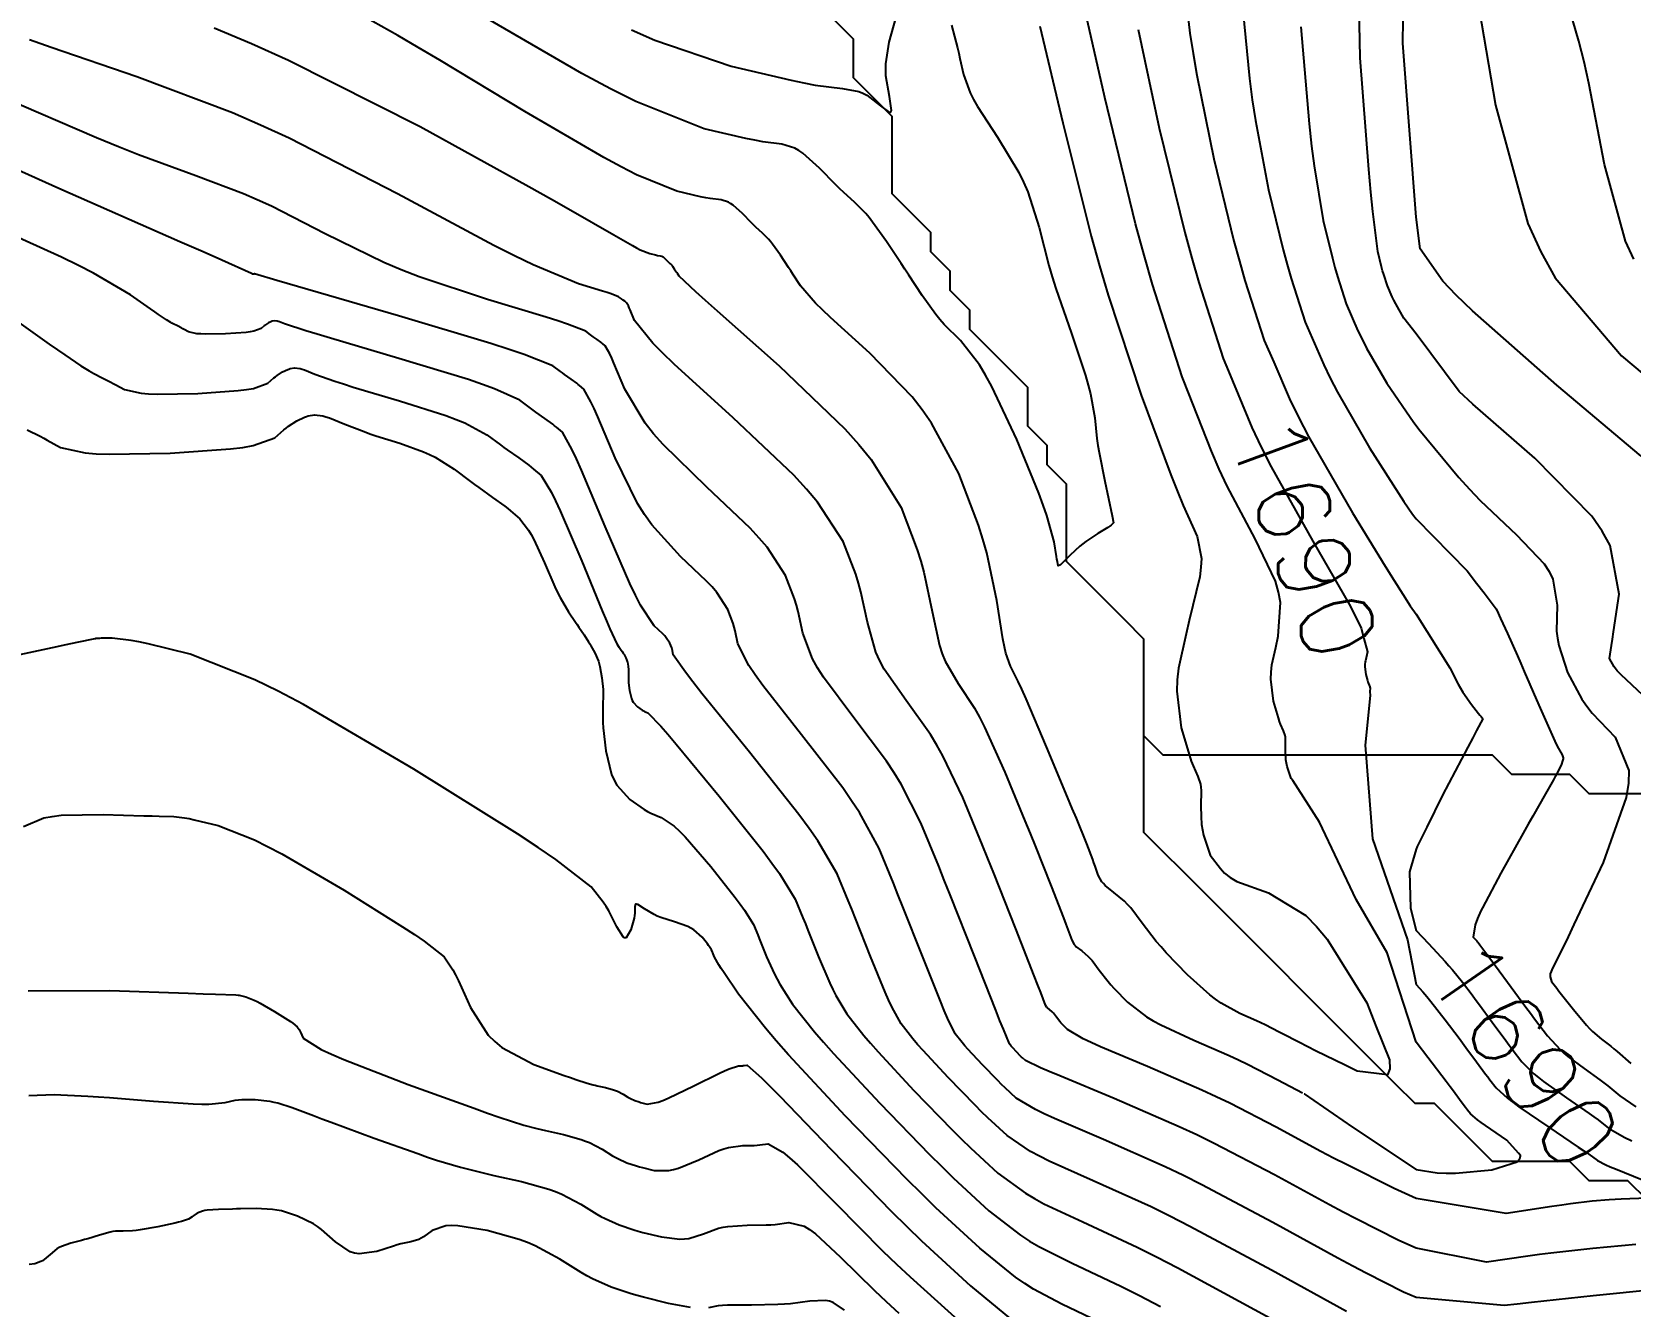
# Model space of a CAD drawing. Header units: metres. Extents: x 837475 to 838479, y 1189012 to 1191015.
# Drawn here: x 837928.5 to 838011, y 1190146.6 to 1190212.4 of the extents above; entities that cross this region are included whole.
import ezdxf

# ---------------------------------------------------------------- set-up
doc = ezdxf.new("R2010")
doc.units = ezdxf.units.M
doc.header["$LTSCALE"] = 0.3
for name, color, linetype in [('COTAS 10', 1, 'Continuous'), ('COTAS INT', 252, 'Continuous'), ('DRENAJE', 5, 'Continuous')]:
    doc.layers.add(name, color=color, linetype=linetype)
doc.styles.get("Standard").update_dxf_attribs({"font": 'simplex.shx'})

msp = doc.modelspace()

# ---------------------------------------------------------------- linework, layer by layer
at = {"layer": 'COTAS 10'}
for points in [[(838011.617, 1190190.537), (838007.276, 1190194.201), (838002.92, 1190198.044), (838002.075, 1190198.86), (838001.387, 1190199.57), (838000.205, 1190201.24), (838000, 1190202.89), (837999.317, 1190211.863), (837999.459, 1190221.528)], [(838011.951, 1190152.213), (838010.594, 1190152.159), (838010.273, 1190152.143), (838009.975, 1190152.125), (838009.094, 1190152.055), (838007.971, 1190151.912), (838007.521, 1190151.849), (838007.01, 1190151.775), (838004.662, 1190151.423), (838000, 1190152.184), (837998.868, 1190152.71), (837996.403, 1190153.939), (837995.738, 1190154.281), (837995.081, 1190154.624), (837992.775, 1190155.868), (837990.385, 1190157.108), (837989.675, 1190157.449), (837988.945, 1190157.788), (837986.136, 1190159.002), (837983.711, 1190160.028), (837983.222, 1190160.249), (837982.813, 1190160.443), (837981.998, 1190160.914), (837981.73, 1190161.192), (837981.667, 1190161.264), (837981.607, 1190161.333), (837981.43, 1190161.565), (837981.285, 1190161.757), (837981.246, 1190161.8), (837981.208, 1190161.84), (837981.074, 1190161.952), (837980.964, 1190162.038), (837980.941, 1190162.061), (837980.921, 1190162.085), (837980.875, 1190162.17), (837980.623, 1190162.829), (837980.473, 1190163.214), (837980.289, 1190163.687), (837979.334, 1190166.128), (837978.196, 1190169), (837977.897, 1190169.745), (837977.604, 1190170.469), (837976.601, 1190172.901), (837975.568, 1190175.063), (837975.255, 1190175.616), (837974.932, 1190176.15), (837973.668, 1190177.913), (837972.547, 1190179.527), (837972.314, 1190179.968), (837972.114, 1190180.405), (837971.67, 1190181.958), (837971.342, 1190183.53), (837971.215, 1190183.979), (837971.073, 1190184.435), (837970.43, 1190186.129), (837969.105, 1190188.165), (837968.532, 1190188.835), (837967.871, 1190189.551), (837964.74, 1190192.523), (837961.701, 1190195.286), (837961.098, 1190195.87), (837960.598, 1190196.376), (837959.652, 1190197.552), (837959.423, 1190198.096), (837959.375, 1190198.204), (837959.334, 1190198.293), (837959.239, 1190198.461), (837959.181, 1190198.51), (837959.163, 1190198.524), (837959.145, 1190198.539), (837959.069, 1190198.594), (837958.982, 1190198.656), (837958.93, 1190198.694), (837958.828, 1190198.771), (837958.445, 1190198.922), (837958.242, 1190198.989), (837957.997, 1190199.067), (837956.761, 1190199.437), (837954.409, 1190200.418), (837953.46, 1190200.88), (837952.382, 1190201.425), (837947.416, 1190204.082), (837941.817, 1190206.956), (837940.34, 1190207.637), (837938.896, 1190208.269), (837933.945, 1190210.138), (837929.526, 1190211.646), (837928.417, 1190212.05)], [(837985.645, 1190212.575), (837986.744, 1190207.478), (837988.061, 1190202.09), (837988.421, 1190200.763), (837988.778, 1190199.508), (837990.048, 1190195.574), (837990.319, 1190194.92), (837991.523, 1190192.021), (837992.008, 1190191.006), (837992.527, 1190189.978), (837994.68, 1190186.153), (837996.554, 1190182.896), (837996.897, 1190182.226), (837997.164, 1190181.656), (837997.308, 1190181.119), (837997.49, 1190180.437), (837997.385, 1190179.964), (837997.373, 1190179.912), (837997.359, 1190179.781), (837997.354, 1190179.655), (837997.404, 1190179.251), (837997.495, 1190178.947), (837997.515, 1190178.884), (837997.534, 1190178.83), (837997.587, 1190178.714), (837997.617, 1190178.629), (837997.622, 1190178.596), (837997.625, 1190178.558), (837997.622, 1190178.386), (837997.629, 1190178.18), (837997.381, 1190175.611), (837997.76, 1190170.774), (837999.561, 1190165.558), (838000, 1190163.247), (838000.35, 1190162.86), (838000.553, 1190162.62), (838000.759, 1190162.373), (838001.511, 1190161.415), (838002.223, 1190160.468), (838002.402, 1190160.228), (838002.574, 1190159.997), (838003.13, 1190159.244), (838003.591, 1190158.619), (838003.704, 1190158.469), (838003.809, 1190158.329), (838004.135, 1190157.906), (838004.724, 1190157.376), (838004.996, 1190157.168), (838005.315, 1190156.934), (838006.861, 1190155.867), (838008.374, 1190154.849), (838008.672, 1190154.646), (838008.918, 1190154.477), (838009.371, 1190154.151), (838009.797, 1190153.934), (838010.025, 1190153.834), (838010.301, 1190153.716), (838011.697, 1190153.147)], [(837928.291, 1190191.902), (837928.957, 1190191.568), (837929.143, 1190191.47), (837929.329, 1190191.37), (837930.006, 1190190.991), (837931.29, 1190190.705), (837931.858, 1190190.664), (837932.519, 1190190.64), (837935.674, 1190190.691), (837938.789, 1190190.909), (837939.424, 1190190.99), (837939.961, 1190191.08), (837941.078, 1190191.479), (837941.54, 1190191.891), (837941.664, 1190191.99), (837941.786, 1190192.081), (837942.211, 1190192.355), (837942.604, 1190192.543), (837942.705, 1190192.58), (837942.803, 1190192.612), (837943.132, 1190192.673), (837943.559, 1190192.612), (837943.719, 1190192.567), (837943.897, 1190192.509), (837944.693, 1190192.196), (837945.685, 1190191.805), (837945.987, 1190191.697), (837946.3, 1190191.59), (837947.531, 1190191.206), (837948.756, 1190190.768), (837949.066, 1190190.627), (837949.364, 1190190.477), (837950.332, 1190189.864), (837951.176, 1190189.233), (837951.395, 1190189.072), (837951.607, 1190188.916), (837952.322, 1190188.405), (837952.946, 1190187.948), (837953.102, 1190187.828), (837953.25, 1190187.71), (837953.723, 1190187.307), (837954.177, 1190186.722), (837954.313, 1190186.49), (837954.454, 1190186.228), (837954.998, 1190185.026), (837955.537, 1190183.787), (837955.674, 1190183.502), (837955.805, 1190183.24), (837956.237, 1190182.503), (837956.603, 1190181.969), (837956.693, 1190181.837), (837956.779, 1190181.711), (837957.047, 1190181.31), (837957.278, 1190180.948), (837957.339, 1190180.847), (837957.399, 1190180.745), (837957.606, 1190180.373), (837957.783, 1190179.948), (837957.824, 1190179.813), (837957.861, 1190179.67), (837957.968, 1190179.091), (837958.026, 1190178.49), (837958.033, 1190178.335), (837958.036, 1190178.183), (837958.012, 1190177.673), (837958.005, 1190177.018), (837958.019, 1190176.775), (837958.039, 1190176.505), (837958.169, 1190175.307), (837958.465, 1190174.087), (837958.59, 1190173.803), (837958.734, 1190173.542), (837959.411, 1190172.795), (837960.146, 1190172.292), (837960.326, 1190172.185), (837960.496, 1190172.093), (837961.028, 1190171.879), (837961.703, 1190171.416), (837961.964, 1190171.166), (837962.257, 1190170.864), (837963.581, 1190169.334), (837964.852, 1190167.736), (837965.112, 1190167.391), (837965.331, 1190167.088), (837965.789, 1190166.345), (837966.011, 1190165.804), (837966.082, 1190165.628), (837966.157, 1190165.441), (837966.46, 1190164.673), (837966.868, 1190163.787), (837967.008, 1190163.526), (837967.16, 1190163.258), (837967.81, 1190162.235), (837968.944, 1190160.8), (837969.401, 1190160.273), (837969.92, 1190159.689), (837972.314, 1190157.11), (837974.881, 1190154.467), (837975.509, 1190153.842), (837976.101, 1190153.264), (837977.944, 1190151.562), (837979.584, 1190150.297), (837980.048, 1190149.993), (837980.517, 1190149.71), (837982.248, 1190148.856), (837984.763, 1190147.668), (837985.726, 1190147.174), (837986.804, 1190146.608)], [(837962.545, 1190146.552), (837961.396, 1190146.774), (837960.113, 1190147.091), (837959.787, 1190147.181), (837959.474, 1190147.273), (837958.452, 1190147.615), (837957.472, 1190148.049), (837957.186, 1190148.198), (837956.894, 1190148.36), (837955.785, 1190149.052), (837954.512, 1190149.752), (837954.116, 1190149.92), (837953.7, 1190150.076), (837952.043, 1190150.545), (837950.524, 1190150.784), (837950.195, 1190150.795), (837949.907, 1190150.782), (837949.198, 1190150.538), (837948.758, 1190150.205), (837948.638, 1190150.137), (837948.52, 1190150.079), (837948.101, 1190149.954), (837947.581, 1190149.843), (837947.399, 1190149.793), (837947.2, 1190149.735), (837946.342, 1190149.456), (837945.429, 1190149.33), (837945.195, 1190149.367), (837944.969, 1190149.437), (837944.219, 1190149.95), (837943.493, 1190150.592), (837943.283, 1190150.742), (837943.068, 1190150.881), (837942.256, 1190151.286), (837941.417, 1190151.545), (837941.185, 1190151.593), (837940.953, 1190151.631), (837940.117, 1190151.679), (837939.311, 1190151.659), (837939.098, 1190151.653), (837938.889, 1190151.648), (837938.173, 1190151.627), (837937.586, 1190151.585), (837937.46, 1190151.566), (837937.348, 1190151.543), (837937.076, 1190151.432), (837936.901, 1190151.304), (837936.852, 1190151.271), (837936.802, 1190151.239), (837936.619, 1190151.13), (837936.263, 1190151.006), (837936.104, 1190150.964), (837935.919, 1190150.919), (837935.035, 1190150.728), (837934.119, 1190150.566), (837933.915, 1190150.539), (837933.731, 1190150.519), (837933.247, 1190150.511), (837932.848, 1190150.504), (837932.719, 1190150.485), (837932.582, 1190150.459), (837932.018, 1190150.302), (837931.417, 1190150.112), (837931.257, 1190150.065), (837931.099, 1190150.02), (837930.549, 1190149.876), (837930.059, 1190149.71), (837929.939, 1190149.651), (837929.825, 1190149.586), (837929.471, 1190149.303), (837929.16, 1190149.034), (837929.075, 1190148.978), (837928.989, 1190148.93), (837928.682, 1190148.824), (837928.402, 1190148.783)], [(837970.499, 1190146.415), (837969.906, 1190146.823), (837969.717, 1190146.886), (837969.517, 1190146.926), (837968.708, 1190146.891), (837967.71, 1190146.751), (837967.391, 1190146.726), (837967.055, 1190146.707), (837965.688, 1190146.689), (837964.444, 1190146.679), (837964.184, 1190146.666), (837963.962, 1190146.649), (837963.466, 1190146.548)]]:
    msp.add_lwpolyline(points, dxfattribs=at)
at = {"layer": 'COTAS INT'}
msp.add_line((837988.913, 1190171.93), (837988.913, 1190171.928), dxfattribs=at)
for points in [[(838011.68, 1190259.051), (838010.616, 1190254.569), (838009.505, 1190250.449), (838009.214, 1190249.354), (838008.929, 1190248.28), (838007.961, 1190244.569), (838006.837, 1190240.158), (838006.454, 1190238.642), (838006.041, 1190236.999), (838004.289, 1190230), (838002.784, 1190223.497), (838002.527, 1190222.166), (838002.338, 1190221.039), (838002.231, 1190218.666), (838002.726, 1190216.497), (838002.917, 1190215.498), (838003.131, 1190214.328), (838004.1, 1190208.666), (838005.779, 1190202.551), (838006.441, 1190201.096), (838007.189, 1190199.743), (838010.603, 1190195.717), (838014.019, 1190192.86)], [(838011.241, 1190200.708), (838010.813, 1190201.648), (838009.728, 1190205.598), (838008.925, 1190209.799), (838008.674, 1190210.897), (838008.411, 1190211.967), (838007.361, 1190215.598), (838006.834, 1190219.904), (838006.902, 1190221.4), (838007.062, 1190223.027), (838008.412, 1190230), (838010.274, 1190237.425), (838010.757, 1190239.337), (838011.226, 1190241.186)], [(838011.703, 1190178.182), (838010.594, 1190179.233), (838010.387, 1190179.455), (838010.223, 1190179.647), (838009.991, 1190180.09), (838010.097, 1190180.75), (838010.146, 1190181.078), (838010.203, 1190181.469), (838010.48, 1190183.408), (838010.016, 1190185.916), (838009.606, 1190186.666), (838009.074, 1190187.44), (838006.136, 1190190.435), (838002.934, 1190193.228), (838002.235, 1190193.874), (838000, 1190196.852), (837999.378, 1190197.656), (837998.95, 1190198.403), (837998.852, 1190198.59), (837998.764, 1190198.768), (837998.518, 1190199.341), (837998.329, 1190199.927), (837998.275, 1190200.114), (837998.222, 1190200.311), (837998.026, 1190201.114), (837997.766, 1190203.178), (837997.672, 1190204.171), (837997.569, 1190205.346), (837997.118, 1190211.114), (837996.976, 1190218.034)], [(837987.923, 1190215.887), (837988.319, 1190212.394), (837988.485, 1190211.331), (837988.675, 1190210.225), (837989.565, 1190205.887), (837990.601, 1190201.645), (837990.884, 1190200.601), (837991.165, 1190199.613), (837992.166, 1190196.516), (837992.651, 1190195.386), (837993.465, 1190193.49), (837993.934, 1190192.548), (837994.451, 1190191.559), (837996.714, 1190187.611), (837998.412, 1190184.847), (837998.865, 1190184.11), (837999.311, 1190183.404), (837999.692, 1190182.812), (838000, 1190182.376), (838001.75, 1190179.602), (838002.175, 1190178.758), (838002.295, 1190178.548), (838002.416, 1190178.347), (838002.864, 1190177.708), (838003.23, 1190177.247), (838003.3, 1190177.159), (838003.356, 1190177.088), (838003.446, 1190176.975), (838003.129, 1190176.368), (838002.929, 1190175.986), (838002.68, 1190175.511), (838001.374, 1190173.022), (838000.556, 1190171.369), (838000.059, 1190170.367), (838000, 1190170.233), (837999.658, 1190169.071), (837999.708, 1190167.185), (838000, 1190166.027), (838000.641, 1190165.355), (838001.5, 1190164.431), (838001.7, 1190164.207), (838001.883, 1190163.998), (838002.406, 1190163.358), (838002.89, 1190162.709), (838003.05, 1190162.495), (838003.22, 1190162.264), (838003.924, 1190161.305), (838004.632, 1190160.346), (838004.805, 1190160.116), (838004.966, 1190159.901), (838005.465, 1190159.253), (838006.081, 1190158.634), (838006.316, 1190158.436), (838006.58, 1190158.228), (838007.767, 1190157.383), (838008.935, 1190156.586), (838009.186, 1190156.407), (838009.407, 1190156.247), (838009.943, 1190155.82), (838010.175, 1190155.688), (838010.751, 1190155.357), (838011.143, 1190155.174)], [(837994.219, 1190157.602), (837994.22, 1190157.602), (837996.717, 1190155.883), (838000, 1190153.682), (838001.087, 1190153.518), (838001.559, 1190153.498), (838002.045, 1190153.498), (838003.913, 1190153.665), (838005.222, 1190154.082), (838005.355, 1190154.239), (838005.385, 1190154.387), (838005.39, 1190154.414), (838005.283, 1190154.535), (838004.691, 1190155.196), (838003.582, 1190155.953), (838003.36, 1190156.112), (838003.173, 1190156.249), (838002.804, 1190156.559), (838002.652, 1190156.756), (838002.603, 1190156.821), (838002.551, 1190156.891), (838002.335, 1190157.183), (838001.928, 1190157.73), (838001.755, 1190157.961), (838001.556, 1190158.227), (838000.617, 1190159.472), (838000, 1190160.274), (837998.509, 1190164.888), (837996.907, 1190167.644), (837995.011, 1190171.628), (837993.632, 1190173.779), (837993.55, 1190173.884), (837993.343, 1190174.508), (837993.306, 1190174.676), (837993.279, 1190174.842), (837993.258, 1190175.424), (837993.266, 1190175.913), (837993.258, 1190176.02), (837993.245, 1190176.115), (837993.16, 1190176.354), (837993.01, 1190176.684), (837992.957, 1190176.836), (837992.898, 1190177.015), (837992.64, 1190177.878), (837992.499, 1190179.023), (837992.514, 1190179.379), (837992.552, 1190179.751), (837992.555, 1190179.762), (837992.756, 1190180.661), (837992.885, 1190181.239), (837992.997, 1190182.982), (837992.896, 1190183.517), (837992.738, 1190184.074), (837991.69, 1190186.272), (837990.249, 1190188.98), (837989.843, 1190189.859), (837989.434, 1190190.793), (837988, 1190194.456), (837987.931, 1190194.633), (837986.39, 1190199.404), (837985.957, 1190200.925), (837985.521, 1190202.534), (837983.924, 1190209.069), (837982.615, 1190214.924)], [(837980.581, 1190212.746), (837981.764, 1190207.757), (837983.225, 1190201.904), (837983.658, 1190200.362), (837984.104, 1190198.854), (837985.814, 1190193.691), (837987.345, 1190189.566), (837987.678, 1190188.712), (837987.971, 1190187.983), (837988.7, 1190186.391), (837988.922, 1190185.252), (837988.896, 1190184.808), (837988.831, 1190184.308), (837988.28, 1190182.04), (837988.127, 1190181.358), (837987.732, 1190179.591), (837987.669, 1190178.976), (837987.644, 1190178.39), (837987.875, 1190176.504), (837988.3, 1190175.082), (837988.398, 1190174.788), (837988.486, 1190174.538), (837988.733, 1190173.994), (837988.872, 1190173.6), (837988.894, 1190173.444), (837988.907, 1190173.268), (837988.894, 1190172.462), (837988.913, 1190171.928), (837988.929, 1190171.503), (837988.974, 1190171.23), (837989.034, 1190170.953), (837989.375, 1190169.926), (837989.91, 1190169.237), (837989.911, 1190169.236), (837990.103, 1190168.988), (837990.406, 1190168.768), (837990.753, 1190168.565), (837992.375, 1190167.972), (837994.315, 1190166.809), (837994.863, 1190166.247), (837995.416, 1190165.579), (837997.452, 1190162.301), (837997.949, 1190161.059), (837998.633, 1190159.351), (837998.647, 1190158.891), (837998.525, 1190158.585), (837996.956, 1190158.77), (837996.301, 1190159.092), (837994.846, 1190159.806), (837994.384, 1190160.036), (837993.975, 1190160.242), (837993.066, 1190160.717), (837992.938, 1190160.784), (837992.205, 1190161.165), (837991.987, 1190161.269), (837991.763, 1190161.373), (837990.901, 1190161.746), (837989.937, 1190162.278), (837989.648, 1190162.483), (837989.35, 1190162.713), (837988.194, 1190163.75), (837987.096, 1190164.889), (837986.834, 1190165.183), (837986.59, 1190165.467), (837985.863, 1190166.418), (837985.269, 1190167.203), (837985.109, 1190167.383), (837984.952, 1190167.547), (837984.404, 1190168.005), (837983.954, 1190168.357), (837983.859, 1190168.454), (837983.777, 1190168.551), (837983.587, 1190168.9), (837983.432, 1190169.358), (837983.371, 1190169.524), (837983.304, 1190169.706), (837982.996, 1190170.506), (837982.462, 1190171.829), (837982.251, 1190172.342), (837982.013, 1190172.917), (837980.926, 1190175.523), (837979.87, 1190177.999), (837979.651, 1190178.492), (837979.465, 1190178.902), (837979.057, 1190179.689), (837978.827, 1190180.357), (837978.752, 1190180.692), (837978.673, 1190181.092), (837978.348, 1190183.078), (837977.832, 1190185.55), (837977.633, 1190186.256), (837977.41, 1190186.972), (837976.399, 1190189.637), (837974.982, 1190192.249), (837974.502, 1190192.932), (837973.985, 1190193.597), (837971.802, 1190195.854), (837969.774, 1190197.692), (837969.354, 1190198.093), (837968.997, 1190198.447), (837968.219, 1190199.338), (837967.831, 1190199.936), (837967.719, 1190200.106), (837967.606, 1190200.278), (837967.18, 1190200.917), (837966.77, 1190201.489), (837966.667, 1190201.619), (837966.569, 1190201.737), (837966.251, 1190202.061), (837965.917, 1190202.364), (837965.809, 1190202.469), (837965.694, 1190202.582), (837965.22, 1190203.068), (837964.734, 1190203.507), (837964.612, 1190203.591), (837964.495, 1190203.658), (837964.115, 1190203.769), (837963.555, 1190203.841), (837963.324, 1190203.885), (837963.061, 1190203.94), (837961.836, 1190204.224), (837959.758, 1190205.071), (837958.957, 1190205.48), (837958.057, 1190205.965), (837953.991, 1190208.346), (837949.594, 1190210.996), (837948.486, 1190211.65), (837947.426, 1190212.269), (837943.991, 1190214.215)], [(837976.014, 1190212.797), (837976.319, 1190211.636), (837976.389, 1190211.351), (837976.452, 1190211.083), (837976.627, 1190210.245), (837976.979, 1190209.302), (837977.154, 1190208.967), (837977.363, 1190208.6), (837978.398, 1190207.006), (837979.489, 1190205.195), (837979.733, 1190204.691), (837979.952, 1190204.185), (837980.535, 1190202.351), (837981.046, 1190200.39), (837981.22, 1190199.804), (837981.408, 1190199.2), (837982.205, 1190196.865), (837982.932, 1190194.705), (837983.075, 1190194.211), (837983.193, 1190193.762), (837983.412, 1190192.519), (837983.524, 1190191.44), (837983.575, 1190191.094), (837983.635, 1190190.728), (837983.924, 1190189.238), (837984.303, 1190187.459), (837984.381, 1190187.096), (837984.263, 1190186.976), (837984.184, 1190186.92), (837984.086, 1190186.854), (837983.566, 1190186.533), (837982.953, 1190186.129), (837982.797, 1190186.01), (837982.646, 1190185.888), (837982.148, 1190185.423), (837981.772, 1190185.044), (837981.698, 1190184.976), (837981.637, 1190184.925), (837981.527, 1190184.872), (837981.48, 1190185.092), (837981.46, 1190185.213), (837981.436, 1190185.36), (837981.322, 1190186.107), (837980.943, 1190187.474), (837980.751, 1190188.012), (837980.522, 1190188.62), (837979.383, 1190191.39), (837978.096, 1190194.136), (837977.774, 1190194.728), (837977.466, 1190195.246), (837976.478, 1190196.51), (837975.631, 1190197.344), (837975.412, 1190197.592), (837975.2, 1190197.848), (837974.493, 1190198.832), (837973.809, 1190199.887), (837973.612, 1190200.187), (837973.412, 1190200.491), (837972.66, 1190201.617), (837971.939, 1190202.626), (837971.757, 1190202.856), (837971.584, 1190203.063), (837971.023, 1190203.635), (837970.434, 1190204.169), (837970.243, 1190204.353), (837970.04, 1190204.554), (837969.204, 1190205.41), (837968.348, 1190206.183), (837968.132, 1190206.331), (837967.926, 1190206.451), (837967.255, 1190206.645), (837966.268, 1190206.773), (837965.861, 1190206.851), (837965.397, 1190206.948), (837963.238, 1190207.449), (837959.724, 1190208.85), (837958.404, 1190209.514), (837956.935, 1190210.297), (837950.38, 1190214.121)], [(837990.988, 1190214.296), (837991.402, 1190210.045), (837991.547, 1190208.944), (837991.705, 1190207.876), (837992.385, 1190204.296), (837993.142, 1190201.2), (837993.348, 1190200.438), (837993.553, 1190199.718), (837994.283, 1190197.458), (837995.231, 1190195.25), (837995.573, 1190194.562), (837995.951, 1190193.841), (837997.602, 1190190.959), (837999.372, 1190188.191), (837999.824, 1190187.541), (838000, 1190187.299), (838002.639, 1190184.61), (838003.124, 1190183.983), (838003.515, 1190183.476), (838004.139, 1190182.653), (838004.232, 1190182.434), (838004.288, 1190182.309), (838004.357, 1190182.156), (838004.716, 1190181.37), (838005.235, 1190180.215), (838005.406, 1190179.83), (838005.588, 1190179.415), (838006.341, 1190177.681), (838007.028, 1190176.118), (838007.168, 1190175.811), (838007.287, 1190175.559), (838007.537, 1190175.103), (838007.596, 1190174.961), (838007.594, 1190174.906), (838007.584, 1190174.845), (838007.485, 1190174.568), (838007.27, 1190174.145), (838007.188, 1190173.993), (838007.095, 1190173.824), (838006.678, 1190173.087), (838006.032, 1190171.948), (838005.795, 1190171.526), (838005.532, 1190171.059), (838004.376, 1190168.989), (838003.44, 1190167.206), (838003.354, 1190167.042), (838003.177, 1190166.651), (838003.046, 1190166.326), (838002.953, 1190165.688), (838003.131, 1190165.498), (838003.171, 1190165.454), (838003.207, 1190165.414), (838003.3, 1190165.301), (838003.558, 1190164.951), (838003.697, 1190164.761), (838003.865, 1190164.531), (838004.719, 1190163.366), (838005.673, 1190162.073), (838005.905, 1190161.763), (838006.124, 1190161.474), (838006.796, 1190160.601), (838007.438, 1190159.891), (838007.637, 1190159.704), (838007.845, 1190159.522), (838008.673, 1190158.9), (838009.496, 1190158.322), (838009.699, 1190158.17), (838009.7, 1190158.168), (838009.895, 1190158.016), (838010.514, 1190157.489), (838011.351, 1190156.922)], [(837959.485, 1190212.55), (837960.69, 1190212.018), (837964.64, 1190210.674), (837967.733, 1190209.955), (837968.399, 1190209.817), (837968.982, 1190209.706), (837970.396, 1190209.522), (837971.228, 1190209.379), (837971.443, 1190209.293), (837971.651, 1190209.186), (837972.348, 1190208.633), (837972.816, 1190208.289), (837972.881, 1190208.315), (837972.917, 1190208.393), (837972.81, 1190209.111), (837972.63, 1190210.186), (837972.62, 1190210.49), (837972.626, 1190210.797), (837972.791, 1190211.924), (837973.152, 1190213.215)], [(837994.053, 1190212.705), (837994.486, 1190207.695), (837994.61, 1190206.557), (837994.736, 1190205.527), (837995.205, 1190202.705), (837995.682, 1190200.756), (837995.812, 1190200.276), (837995.941, 1190199.822), (837996.4, 1190198.399), (837996.997, 1190197.009), (837997.213, 1190196.576), (837997.45, 1190196.122), (837998.49, 1190194.308), (837999.88, 1190192.272), (838000, 1190192.116)], [(837937.942, 1190212.664), (837939.866, 1190211.85), (837941.778, 1190210.996), (837948.578, 1190207.566), (837954.199, 1190204.459), (837955.367, 1190203.807), (837956.367, 1190203.246), (837958.578, 1190201.975), (837959.54, 1190201.411), (837959.753, 1190201.297), (837959.943, 1190201.2), (837960.435, 1190201), (837960.724, 1190200.932), (837960.787, 1190200.919), (837960.841, 1190200.909), (837960.974, 1190200.892), (837961.064, 1190200.866), (837961.091, 1190200.85), (837961.12, 1190200.83), (837961.235, 1190200.726), (837961.347, 1190200.611), (837961.375, 1190200.584), (837961.4, 1190200.559), (837961.479, 1190200.488), (837961.555, 1190200.411), (837961.578, 1190200.383), (837961.602, 1190200.352), (837961.699, 1190200.217), (837961.8, 1190200.066), (837961.827, 1190200.025), (837961.853, 1190199.985), (837961.945, 1190199.843), (837962.793, 1190199.047), (837963.297, 1190198.594), (837963.917, 1190198.04), (837967.125, 1190195.199), (837970.504, 1190191.948), (837971.231, 1190191.136), (837971.868, 1190190.362), (837973.415, 1190187.883), (837974.241, 1190185.703), (837974.424, 1190185.118), (837974.587, 1190184.54), (837975.009, 1190182.518), (837975.394, 1190180.748), (837975.533, 1190180.33), (837975.687, 1190179.942), (837976.362, 1190178.801), (837977.198, 1190177.526), (837977.453, 1190177.054), (837977.719, 1190176.531), (837978.764, 1190174.212), (837979.808, 1190171.693), (837980.074, 1190171.043), (837980.329, 1190170.415), (837981.165, 1190168.317), (837981.796, 1190166.696), (837981.922, 1190166.369), (837982.027, 1190166.093), (837982.231, 1190165.535), (837982.349, 1190165.318), (837982.4, 1190165.258), (837982.459, 1190165.197), (837982.739, 1190164.979), (837983.08, 1190164.694), (837983.178, 1190164.592), (837983.277, 1190164.48), (837983.646, 1190163.992), (837984.099, 1190163.4), (837984.25, 1190163.223), (837984.413, 1190163.041), (837985.096, 1190162.332), (837986.081, 1190161.578), (837986.435, 1190161.366), (837986.824, 1190161.153), (837988.519, 1190160.374), (837990.354, 1190159.581), (837990.831, 1190159.359), (837991.295, 1190159.137), (837992.856, 1190158.326), (837994.141, 1190157.643)], [(838011.342, 1190149.809), (838009.12, 1190149.613), (838006.968, 1190149.369), (838006.373, 1190149.294), (838005.779, 1190149.216), (838003.637, 1190148.91), (838000, 1190149.633), (837999.107, 1190150.028), (837996.915, 1190151.134), (837996.236, 1190151.49), (837995.525, 1190151.868), (837992.693, 1190153.41), (837989.575, 1190155.039), (837988.683, 1190155.472), (837987.778, 1190155.896), (837984.408, 1190157.362), (837981.606, 1190158.521), (837981.06, 1190158.752), (837980.614, 1190158.944), (837979.832, 1190159.312), (837979.682, 1190159.451), (837979.634, 1190159.498), (837979.583, 1190159.549), (837979.373, 1190159.764), (837979.178, 1190159.975), (837979.136, 1190160.022), (837979.099, 1190160.065), (837979.006, 1190160.182), (837978.693, 1190160.93), (837978.517, 1190161.37), (837978.301, 1190161.912), (837977.2, 1190164.712), (837975.952, 1190167.872), (837975.644, 1190168.641), (837975.353, 1190169.363), (837974.439, 1190171.59), (837973.416, 1190173.595), (837973.057, 1190174.178), (837972.665, 1190174.773), (837970.973, 1190177.024), (837969.407, 1190179.113), (837969.095, 1190179.605), (837968.834, 1190180.061), (837968.331, 1190181.397), (837968.097, 1190182.52), (837968.006, 1190182.841), (837967.905, 1190183.166), (837967.446, 1190184.376), (837966.5, 1190185.829), (837966.091, 1190186.307), (837965.619, 1190186.818), (837963.384, 1190188.94), (837961.122, 1190191.138), (837960.633, 1190191.698), (837960.204, 1190192.236), (837959.148, 1190194.004), (837958.587, 1190195.336), (837958.47, 1190195.6), (837958.368, 1190195.819), (837958.136, 1190196.23), (837957.995, 1190196.35), (837957.951, 1190196.385), (837957.905, 1190196.421), (837957.719, 1190196.556), (837957.507, 1190196.708), (837957.444, 1190196.754), (837957.379, 1190196.802), (837957.128, 1190196.989), (837956.192, 1190197.361), (837955.695, 1190197.525), (837955.095, 1190197.715), (837952.067, 1190198.622), (837948.527, 1190199.8), (837947.605, 1190200.161), (837946.707, 1190200.537), (837943.67, 1190202.021), (837940.899, 1190203.443), (837940.168, 1190203.78), (837939.453, 1190204.093), (837937.003, 1190205.018), (837934.042, 1190206.104), (837933.005, 1190206.519), (837931.873, 1190206.984), (837927.003, 1190209.072)], [(838012.405, 1190147.483), (838009.147, 1190147.171), (838005.964, 1190146.826), (838005.225, 1190146.74), (838004.547, 1190146.658), (838000, 1190147.08), (837999.346, 1190147.347), (837997.428, 1190148.33), (837996.733, 1190148.7), (837995.968, 1190149.112), (837992.612, 1190150.951), (837988.948, 1190152.895), (837987.988, 1190153.373), (837987.052, 1190153.824), (837983.868, 1190155.236), (837981.334, 1190156.318), (837980.807, 1190156.562), (837980.356, 1190156.782), (837979.36, 1190157.375), (837978.787, 1190157.904), (837978.603, 1190158.084), (837978.407, 1190158.278), (837977.609, 1190159.101), (837976.864, 1190159.903), (837976.702, 1190160.085), (837976.56, 1190160.249), (837976.207, 1190160.696), (837975.81, 1190161.512), (837975.64, 1190161.909), (837975.443, 1190162.381), (837974.515, 1190164.702), (837973.503, 1190167.264), (837973.253, 1190167.887), (837973.017, 1190168.473), (837972.276, 1190170.278), (837971.265, 1190172.127), (837970.859, 1190172.74), (837970.398, 1190173.397), (837968.278, 1190176.136), (837966.267, 1190178.698), (837965.875, 1190179.243), (837965.555, 1190179.718), (837964.992, 1190180.837), (837964.852, 1190181.51), (837964.797, 1190181.702), (837964.737, 1190181.897), (837964.462, 1190182.622), (837963.895, 1190183.492), (837963.65, 1190183.779), (837963.367, 1190184.086), (837962.027, 1190185.357), (837960.543, 1190186.99), (837960.168, 1190187.525), (837959.809, 1190188.096), (837958.645, 1190190.455), (837957.752, 1190192.576), (837957.564, 1190192.997), (837957.402, 1190193.345), (837957.033, 1190193.999), (837956.809, 1190194.19), (837956.739, 1190194.246), (837956.665, 1190194.302), (837956.37, 1190194.518), (837956.032, 1190194.76), (837955.932, 1190194.833), (837955.828, 1190194.91), (837955.429, 1190195.208), (837953.954, 1190195.795), (837953.171, 1190196.053), (837952.227, 1190196.352), (837947.467, 1190197.779), (837942.787, 1190199.144), (837941.175, 1190199.614), (837940.031, 1190199.948), (837940.026, 1190199.95), (837940.025, 1190199.951), (837940.017, 1190199.951), (837940.015, 1190199.949), (837940.012, 1190199.948), (837940.01, 1190199.946), (837940.007, 1190199.944), (837940, 1190199.941), (837939.996, 1190199.94), (837939.992, 1190199.94), (837939.971, 1190199.938), (837939.942, 1190199.938), (837939.934, 1190199.94), (837939.929, 1190199.943), (837939.928, 1190199.944), (837939.927, 1190199.944), (837939.922, 1190199.946), (837939.918, 1190199.949), (837939.917, 1190199.949), (837939.916, 1190199.95), (837939.911, 1190199.953), (837939.903, 1190199.958), (837939.9, 1190199.961), (837939.895, 1190199.964), (837939.875, 1190199.978), (837938.334, 1190200.661), (837937.371, 1190201.085), (837936.176, 1190201.611), (837929.922, 1190204.362), (837923.483, 1190207.253)], [(837996.411, 1190146.356), (837992.531, 1190148.493), (837988.32, 1190150.751), (837987.293, 1190151.274), (837986.325, 1190151.752), (837983.328, 1190153.109), (837981.062, 1190154.115), (837980.554, 1190154.373), (837980.099, 1190154.62), (837978.888, 1190155.437), (837977.892, 1190156.357), (837977.571, 1190156.67), (837977.232, 1190157.008), (837975.844, 1190158.437), (837974.549, 1190159.832), (837974.268, 1190160.147), (837974.021, 1190160.433), (837973.408, 1190161.209), (837972.927, 1190162.094), (837972.762, 1190162.448), (837972.585, 1190162.849), (837971.83, 1190164.692), (837971.054, 1190166.656), (837970.863, 1190167.134), (837970.682, 1190167.583), (837970.114, 1190168.967), (837969.114, 1190170.659), (837968.661, 1190171.302), (837968.132, 1190172.021), (837965.584, 1190175.248), (837963.127, 1190178.283), (837962.656, 1190178.881), (837962.275, 1190179.374), (837961.653, 1190180.277), (837961.606, 1190180.5), (837961.588, 1190180.564), (837961.568, 1190180.628), (837961.477, 1190180.868), (837961.29, 1190181.156), (837961.208, 1190181.251), (837961.115, 1190181.353), (837960.671, 1190181.774), (837959.963, 1190182.843), (837959.703, 1190183.353), (837959.415, 1190183.956), (837958.141, 1190186.907), (837956.916, 1190189.817), (837956.658, 1190190.393), (837956.436, 1190190.871), (837955.93, 1190191.769), (837955.623, 1190192.03), (837955.526, 1190192.106), (837955.425, 1190192.184), (837955.021, 1190192.48), (837954.557, 1190192.812), (837954.42, 1190192.913), (837954.278, 1190193.017), (837953.73, 1190193.427), (837952.424, 1190194.022), (837951.803, 1190194.244), (837951.07, 1190194.491), (837947.488, 1190195.588), (837943.958, 1190196.626), (837943.258, 1190196.835), (837942.678, 1190197.011), (837941.585, 1190197.364), (837941.316, 1190197.47), (837941.256, 1190197.489), (837941.202, 1190197.505), (837941.058, 1190197.525), (837940.947, 1190197.505), (837940.914, 1190197.494), (837940.879, 1190197.481), (837940.747, 1190197.418), (837940.603, 1190197.325), (837940.562, 1190197.294), (837940.52, 1190197.261), (837940.364, 1190197.122), (837939.987, 1190196.987), (837939.806, 1190196.957), (837939.591, 1190196.93), (837938.539, 1190196.856), (837937.473, 1190196.839), (837937.25, 1190196.847), (837937.058, 1190196.861), (837936.625, 1190196.957), (837936.396, 1190197.085), (837936.333, 1190197.119), (837936.27, 1190197.152), (837936.045, 1190197.265), (837935.823, 1190197.379), (837935.762, 1190197.412), (837935.702, 1190197.447), (837935.484, 1190197.579), (837935.068, 1190197.862), (837934.882, 1190197.991), (837934.665, 1190198.143), (837933.627, 1190198.877), (837931.708, 1190199.99), (837930.936, 1190200.381), (837930.059, 1190200.808), (837926.023, 1190202.648)], [(837927.38, 1190197.777), (837929.435, 1190196.323), (837929.864, 1190196.022), (837930.233, 1190195.765), (837931.057, 1190195.205), (837931.488, 1190194.944), (837931.608, 1190194.875), (837931.729, 1190194.809), (837932.168, 1190194.584), (837932.614, 1190194.36), (837932.738, 1190194.295), (837932.862, 1190194.228), (837933.316, 1190193.974), (837934.174, 1190193.783), (837934.554, 1190193.755), (837934.996, 1190193.739), (837937.107, 1190193.774), (837939.19, 1190193.92), (837939.615, 1190193.974), (837939.974, 1190194.034), (837940.721, 1190194.301), (837941.03, 1190194.576), (837941.113, 1190194.642), (837941.195, 1190194.703), (837941.479, 1190194.886), (837941.742, 1190195.012), (837941.809, 1190195.037), (837941.875, 1190195.058), (837942.095, 1190195.099), (837942.38, 1190195.058), (837942.487, 1190195.028), (837942.607, 1190194.989), (837943.139, 1190194.78), (837944.182, 1190194.408), (837944.623, 1190194.266), (837945.129, 1190194.108), (837947.51, 1190193.397), (837949.913, 1190192.63), (837950.435, 1190192.436), (837950.894, 1190192.25), (837952.031, 1190191.645), (837952.727, 1190191.125), (837952.907, 1190190.992), (837953.082, 1190190.864), (837953.671, 1190190.442), (837954.186, 1190190.066), (837954.314, 1190189.967), (837954.436, 1190189.87), (837954.827, 1190189.538), (837955.361, 1190188.665), (837955.574, 1190188.227), (837955.815, 1190187.705), (837956.921, 1190185.109), (837957.984, 1190182.538), (837958.198, 1190182.031), (837958.378, 1190181.612), (837958.737, 1190180.84), (837958.86, 1190180.661), (837958.89, 1190180.616), (837958.919, 1190180.574), (837959.009, 1190180.439), (837959.086, 1190180.318), (837959.107, 1190180.284), (837959.127, 1190180.25), (837959.197, 1190180.125), (837959.256, 1190179.983), (837959.27, 1190179.937), (837959.282, 1190179.889), (837959.318, 1190179.695), (837959.338, 1190179.493), (837959.34, 1190179.441), (837959.341, 1190179.39), (837959.333, 1190179.219), (837959.331, 1190178.999), (837959.335, 1190178.918), (837959.342, 1190178.827), (837959.386, 1190178.425), (837959.485, 1190178.016), (837959.527, 1190177.921), (837959.575, 1190177.833), (837959.803, 1190177.582), (837960.049, 1190177.414), (837960.109, 1190177.378), (837960.167, 1190177.347), (837960.345, 1190177.275), (837961.005, 1190176.591), (837961.365, 1190176.173), (837961.803, 1190175.657), (837964.025, 1190172.971), (837966.286, 1190170.13), (837966.747, 1190169.516), (837967.137, 1190168.978), (837967.951, 1190167.656), (837968.346, 1190166.694), (837968.472, 1190166.381), (837968.605, 1190166.049), (837969.145, 1190164.682), (837969.726, 1190163.318), (837969.885, 1190162.987), (837970.044, 1190162.676), (837970.609, 1190161.722), (837971.482, 1190160.616), (837971.835, 1190160.21), (837972.235, 1190159.76), (837974.079, 1190157.774), (837976.056, 1190155.737), (837976.54, 1190155.256), (837976.997, 1190154.811), (837978.416, 1190153.5), (837979.841, 1190152.459), (837980.301, 1190152.183), (837980.789, 1190151.913), (837982.788, 1190150.983), (837985.598, 1190149.68), (837986.598, 1190149.175), (837987.693, 1190148.607), (837992.449, 1190146.035)], [(838000, 1190192.115), (838000.136, 1190191.939), (838002.208, 1190189.434), (838002.76, 1190188.823), (838003.303, 1190188.249), (838005.187, 1190186.473), (838006.617, 1190184.978), (838006.874, 1190184.58), (838007.071, 1190184.189), (838007.279, 1190182.832), (838007.249, 1190181.502), (838007.296, 1190181.127), (838007.366, 1190180.749), (838007.819, 1190179.358), (838008.567, 1190177.99), (838008.823, 1190177.626), (838009.101, 1190177.268), (838010.284, 1190176.027), (838010.993, 1190174.303), (838010.971, 1190173.64), (838010.856, 1190172.896), (838009.654, 1190169.54), (838008.153, 1190166.348), (838007.848, 1190165.708), (838007.592, 1190165.174), (838007.07, 1190164.123), (838006.933, 1190163.792), (838006.919, 1190163.711), (838006.917, 1190163.635), (838006.998, 1190163.398), (838007.264, 1190163.049), (838007.377, 1190162.903), (838007.508, 1190162.735), (838008.127, 1190161.948), (838008.795, 1190161.148), (838008.957, 1190160.972), (838009.11, 1190160.816), (838009.579, 1190160.416), (838010.057, 1190160.058), (838010.215, 1190159.928), (838010.383, 1190159.785), (838011.086, 1190159.158)], [(837983.619, 1190145.827), (837981.709, 1190146.73), (837980.245, 1190147.507), (837979.795, 1190147.804), (837979.326, 1190148.135), (837977.472, 1190149.625), (837975.206, 1190151.717), (837974.478, 1190152.428), (837973.705, 1190153.196), (837970.549, 1190156.447), (837967.606, 1190159.617), (837966.967, 1190160.335), (837966.405, 1190160.984), (837965.011, 1190162.749), (837964.277, 1190163.841), (837964.131, 1190164.065), (837964.009, 1190164.256), (837963.775, 1190164.663), (837963.708, 1190164.833), (837963.691, 1190164.875), (837963.676, 1190164.914), (837963.626, 1190165.034), (837963.525, 1190165.199), (837963.476, 1190165.266), (837963.419, 1190165.342), (837963.137, 1190165.697), (837962.711, 1190166.07), (837962.563, 1190166.159), (837962.402, 1190166.241), (837961.711, 1190166.484), (837961, 1190166.71), (837960.827, 1190166.781), (837960.663, 1190166.857), (837960.156, 1190167.161), (837959.812, 1190167.377), (837959.751, 1190167.397), (837959.706, 1190167.4), (837959.666, 1190167.266), (837959.669, 1190166.931), (837959.651, 1190166.807), (837959.624, 1190166.67), (837959.459, 1190166.061), (837959.214, 1190165.663), (837959.138, 1190165.658), (837959.057, 1190165.699), (837958.735, 1190166.228), (837958.32, 1190167.048), (837958.182, 1190167.272), (837958.033, 1190167.496), (837957.408, 1190168.293), (837955.584, 1190169.707), (837954.679, 1190170.319), (837953.601, 1190171.026), (837948.262, 1190174.376), (837942.555, 1190177.702), (837941.244, 1190178.394), (837940.051, 1190178.988), (837936.714, 1190180.303), (837934.53, 1190180.839), (837934.063, 1190180.94), (837933.656, 1190181.02), (837932.681, 1190181.14), (837932.202, 1190181.129), (837932.108, 1190181.127), (837932.03, 1190181.125), (837931.885, 1190181.124), (837931.853, 1190181.123), (837931.846, 1190181.122), (837931.84, 1190181.121), (837931.824, 1190181.114), (837931.815, 1190181.108), (837931.812, 1190181.107), (837931.81, 1190181.106), (837931.803, 1190181.105), (837931.795, 1190181.106), (837931.792, 1190181.106), (837931.789, 1190181.107), (837931.776, 1190181.106), (837930.86, 1190180.912), (837930.287, 1190180.79), (837929.577, 1190180.638), (837925.858, 1190179.843)], [(837928.102, 1190171.406), (837929.157, 1190171.851), (837929.576, 1190171.929), (837930.05, 1190171.986), (837932.219, 1190172.029), (837934.317, 1190171.961), (837934.746, 1190171.949), (837935.109, 1190171.939), (837935.87, 1190171.929), (837936.42, 1190171.861), (837936.65, 1190171.816), (837936.914, 1190171.759), (837938.146, 1190171.457), (837940.029, 1190170.714), (837940.702, 1190170.379), (837941.441, 1190169.989), (837944.662, 1190168.112), (837947.675, 1190166.222), (837948.283, 1190165.823), (837948.794, 1190165.477), (837949.823, 1190164.68), (837950.269, 1190164.006), (837950.413, 1190163.739), (837950.564, 1190163.437), (837951.184, 1190162.055), (837952.096, 1190160.625), (837952.432, 1190160.293), (837952.804, 1190159.988), (837954.451, 1190159.117), (837956.019, 1190158.547), (837956.341, 1190158.433), (837956.616, 1190158.336), (837957.204, 1190158.144), (837957.515, 1190158.067), (837957.614, 1190158.044), (837957.719, 1190158.019), (837958.146, 1190157.923), (837958.57, 1190157.806), (837958.673, 1190157.769), (837958.769, 1190157.73), (837959.065, 1190157.572), (837959.311, 1190157.418), (837959.376, 1190157.382), (837959.439, 1190157.349), (837959.657, 1190157.253), (837959.883, 1190157.177), (837959.953, 1190157.157), (837960.025, 1190157.137), (837960.31, 1190157.067), (837960.863, 1190157.171), (837961.105, 1190157.26), (837961.385, 1190157.376), (837962.717, 1190158.016), (837964.032, 1190158.668), (837964.302, 1190158.792), (837964.531, 1190158.892), (837965.015, 1190159.048), (837965.216, 1190159.051), (837965.265, 1190159.054), (837965.312, 1190159.057), (837965.458, 1190159.078), (837966.204, 1190158.423), (837966.629, 1190158.001), (837967.148, 1190157.474), (837969.811, 1190154.702), (837972.91, 1190151.526), (837973.703, 1190150.744), (837974.469, 1190150.005), (837977, 1190147.688), (837979.069, 1190145.973)], [(837928.336, 1190162.924), (837932.554, 1190162.935), (837936.605, 1190162.797), (837937.385, 1190162.771), (837938.016, 1190162.75), (837939.059, 1190162.717), (837939.184, 1190162.702), (837939.237, 1190162.692), (837939.297, 1190162.679), (837939.578, 1190162.61), (837940.006, 1190162.441), (837940.16, 1190162.364), (837940.328, 1190162.275), (837941.062, 1190161.848), (837941.748, 1190161.417), (837941.887, 1190161.326), (837942.003, 1190161.248), (837942.238, 1190161.066), (837942.339, 1190160.913), (837942.372, 1190160.852), (837942.407, 1190160.783), (837942.548, 1190160.468), (837943.471, 1190159.88), (837943.999, 1190159.638), (837944.645, 1190159.363), (837947.96, 1190158.085), (837951.362, 1190156.849), (837952.062, 1190156.6), (837952.657, 1190156.391), (837953.934, 1190155.974), (837954.608, 1190155.807), (837954.823, 1190155.756), (837955.051, 1190155.703), (837955.978, 1190155.493), (837956.897, 1190155.24), (837957.12, 1190155.16), (837957.33, 1190155.075), (837957.972, 1190154.732), (837958.505, 1190154.399), (837958.646, 1190154.321), (837958.784, 1190154.249), (837959.255, 1190154.04), (837959.747, 1190153.876), (837959.898, 1190153.832), (837960.054, 1190153.788), (837960.672, 1190153.636), (837961.424, 1190153.631), (837961.665, 1190153.681), (837961.922, 1190153.752), (837962.967, 1190154.193), (837964.009, 1190154.662), (837964.263, 1190154.75), (837964.502, 1190154.821), (837965.24, 1190154.928), (837965.829, 1190154.936), (837965.974, 1190154.945), (837966.111, 1190154.955), (837966.541, 1190155.015), (837967.308, 1190154.591), (837967.658, 1190154.296), (837968.067, 1190153.924), (837970.041, 1190151.94), (837972.472, 1190149.478), (837973.17, 1190148.805), (837973.879, 1190148.136), (837976.528, 1190145.75)], [(837928.377, 1190157.516), (837929.69, 1190157.57), (837931.427, 1190157.484), (837931.969, 1190157.45), (837932.537, 1190157.41), (837934.812, 1190157.225), (837936.869, 1190157.082), (837937.301, 1190157.069), (837937.673, 1190157.066), (837938.517, 1190157.15), (837939.03, 1190157.27), (837939.194, 1190157.289), (837939.367, 1190157.302), (837940.069, 1190157.302), (837940.824, 1190157.215), (837941.031, 1190157.174), (837941.238, 1190157.126), (837941.974, 1190156.889), (837943.067, 1190156.474), (837943.497, 1190156.313), (837943.984, 1190156.133), (837946.202, 1190155.315), (837948.457, 1190154.507), (837948.966, 1190154.332), (837949.424, 1190154.179), (837950.664, 1190153.803), (837951.701, 1190153.546), (837952.033, 1190153.468), (837952.384, 1190153.386), (837953.81, 1190153.063), (837955.225, 1190152.674), (837955.568, 1190152.551), (837955.89, 1190152.42), (837956.879, 1190151.892), (837957.7, 1190151.38), (837957.916, 1190151.259), (837958.128, 1190151.149), (837958.853, 1190150.828), (837959.611, 1190150.574), (837959.842, 1190150.506), (837960.083, 1190150.439), (837961.034, 1190150.205), (837961.984, 1190150.092), (837962.226, 1190150.101), (837962.458, 1190150.128), (837963.217, 1190150.371), (837963.985, 1190150.655), (837964.223, 1190150.708), (837964.473, 1190150.75), (837965.464, 1190150.808), (837966.442, 1190150.822), (837966.682, 1190150.835), (837966.91, 1190150.853), (837967.624, 1190150.953), (837968.413, 1190150.758), (837968.687, 1190150.591), (837968.987, 1190150.373), (837970.27, 1190149.177), (837972.035, 1190147.431), (837972.638, 1190146.867), (837973.29, 1190146.267)]]:
    msp.add_lwpolyline(points, dxfattribs=at)
at = {"layer": 'DRENAJE'}
for points in [[(837981.95281, 1190185.09007, 0), (837981.95281, 1190186.08973, 0), (837981.95281, 1190187.0894, 0), (837981.95281, 1190188.08906, 0), (837981.95281, 1190189.08872, 0), (837980.95315, 1190190.08839, 0), (837980.95315, 1190191.08805, 0), (837979.95349, 1190192.08771, 0), (837979.95349, 1190193.08737, 0), (837979.95349, 1190194.08704, 0), (837978.95383, 1190195.0867, 0), (837977.95416, 1190196.08636, 0), (837976.9545, 1190197.08603, 0), (837976.9545, 1190198.08569, 0), (837975.95484, 1190199.08535, 0), (837975.95484, 1190200.08501, 0), (837974.95517, 1190201.08468, 0), (837974.95517, 1190202.08434, 0), (837973.95551, 1190203.084, 0), (837972.95585, 1190204.08367, 0), (837972.95585, 1190205.08333, 0), (837972.95585, 1190206.08299, 0), (837972.95585, 1190207.08265, 0), (837972.95585, 1190208.08232, 0), (837971.95619, 1190209.08198, 0), (837970.95652, 1190210.08164, 0), (837970.95652, 1190211.08131, 0), (837970.95652, 1190212.08097, 0), (837969.95686, 1190213.08063, 0)], [(837985.95147, 1190176.0931, 0), (837985.95147, 1190177.09277, 0), (837985.95147, 1190178.09243, 0), (837985.95147, 1190179.09209, 0), (837985.95147, 1190180.09176, 0), (837985.95147, 1190181.09142, 0), (837984.9518, 1190182.09108, 0), (837983.95214, 1190183.09074, 0), (837982.95248, 1190184.09041, 0), (837981.95281, 1190185.09007, 0)], [(838011.9427, 1190152.10119, 0), (838010.94304, 1190153.10086, 0), (838009.94338, 1190153.10086, 0), (838008.94371, 1190153.10086, 0), (838007.94405, 1190154.10052, 0), (838006.94439, 1190154.10052, 0), (838005.94472, 1190154.10052, 0), (838004.94506, 1190154.10052, 0), (838003.9454, 1190154.10052, 0), (838002.94574, 1190155.10018, 0), (838001.94607, 1190156.09985, 0), (838000.94641, 1190157.09951, 0), (837999.94675, 1190157.09951, 0), (837998.94708, 1190158.09917, 0), (837997.94742, 1190159.09883, 0), (837996.94776, 1190160.0985, 0), (837995.9481, 1190161.09816, 0), (837994.94843, 1190162.09782, 0), (837993.94877, 1190163.09749, 0), (837992.94911, 1190164.09715, 0), (837991.94944, 1190165.09681, 0), (837990.94978, 1190166.09648, 0), (837989.95012, 1190167.09614, 0), (837988.95045, 1190168.0958, 0), (837987.95079, 1190169.09546, 0), (837986.95113, 1190170.09513, 0), (837985.95147, 1190171.09479, 0), (837985.95147, 1190172.09445, 0), (837985.95147, 1190173.09412, 0), (837985.95147, 1190174.09378, 0), (837985.95147, 1190175.09344, 0), (837985.95147, 1190176.0931, 0)], [(838011.9427, 1190173.09412, 0), (838010.94304, 1190173.09412, 0), (838009.94338, 1190173.09412, 0), (838008.94371, 1190173.09412, 0), (838007.94405, 1190174.09378, 0), (838006.94439, 1190174.09378, 0), (838005.94472, 1190174.09378, 0), (838004.94506, 1190174.09378, 0), (838003.9454, 1190175.09344, 0), (838002.94574, 1190175.09344, 0), (838001.94607, 1190175.09344, 0), (838000.94641, 1190175.09344, 0), (837999.94675, 1190175.09344, 0), (837998.94708, 1190175.09344, 0), (837997.94742, 1190175.09344, 0), (837996.94776, 1190175.09344, 0), (837995.9481, 1190175.09344, 0), (837994.94843, 1190175.09344, 0), (837993.94877, 1190175.09344, 0), (837992.94911, 1190175.09344, 0), (837991.94944, 1190175.09344, 0), (837990.94978, 1190175.09344, 0), (837989.95012, 1190175.09344, 0), (837988.95045, 1190175.09344, 0), (837987.95079, 1190175.09344, 0), (837986.95113, 1190175.09344, 0), (837985.95147, 1190176.0931, 0)]]:
    msp.add_polyline3d(points, dxfattribs=at)

# ---------------------------------------------------------------- texts
at = {"layer": 'COTAS 10', "char_height": 3.799998, "attachment_point": 7}
for insert, rotation in [((837990.194, 1190191.811), 290.1332373), ((838000.302, 1190163.925), 304.7091989)]:
    msp.add_mtext('1690', dxfattribs=dict(at, insert=insert, rotation=rotation))

doc.saveas('drawing.dxf')
